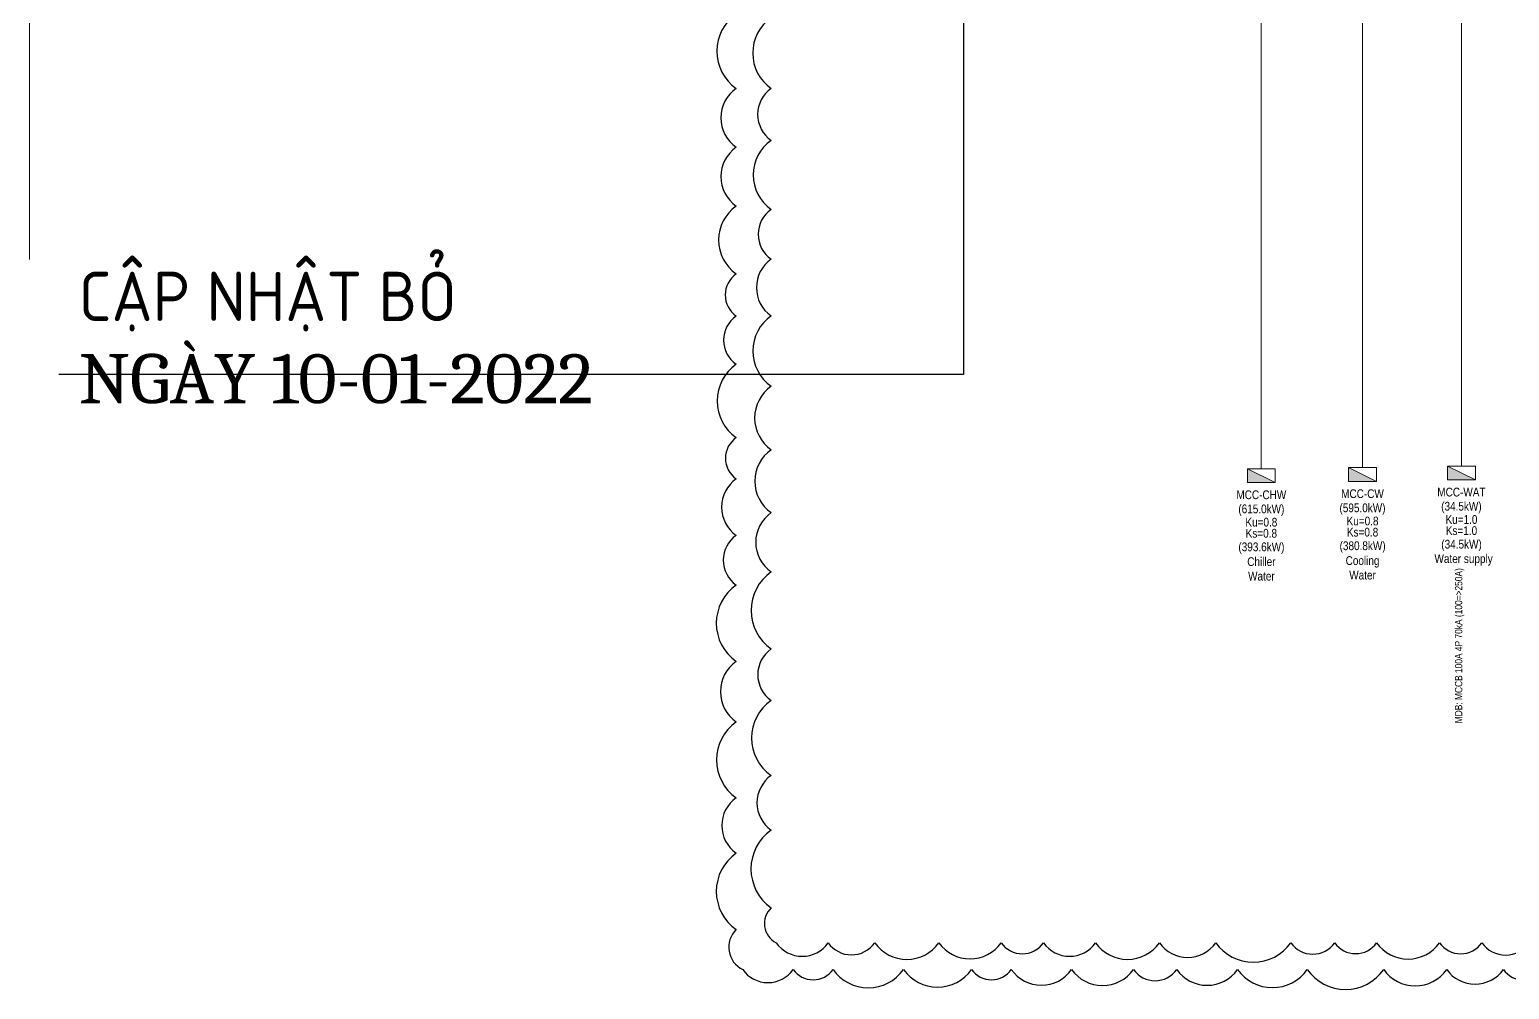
# Model space of a CAD drawing. Header units: millimetres. Extents: x -116965 to 323937, y 291661 to 566926.
# Drawn here: x -57719 to -56458, y 337070 to 337888 of the extents above; entities that cross this region are included whole.
import ezdxf
from ezdxf.enums import TextEntityAlignment as Align

# ---------------------------------------------------------------- set-up
doc = ezdxf.new("R2010")
doc.units = ezdxf.units.MM
doc.layers.get('0').update_dxf_attribs({"lineweight": 18})
doc.layers.add('HV-MV Equipment', color=4, linetype='Continuous', lineweight=9)
doc.styles.add('Hel-Con', font='')
doc.styles.add('hwTech', font='Cambria.ttf')
doc.styles.add('VNI-HELVE-CONDENSE', font='')
doc.styles.get('Hel-Con').set_extended_font_data('VNI-Helve-Condense')
doc.styles.get('VNI-HELVE-CONDENSE').set_extended_font_data('VNI-Helve-Condense')
doc.dimstyles.new('hwTech-1.4', dxfattribs={"dimscale": 17, "dimtxt": 2.5, "dimasz": 2.5, "dimexe": 1.25, "dimexo": 0.625, "dimtad": 1, "dimtxsty": 'hwTech', "dimcen": 2.5, "dimclrd": 3, "dimclre": 3, "dimclrt": 3, "dimadec": 0, "dimazin": 0, "dimtfac": 1, "dimtmove": 0, "dimatfit": 3, "dimfxl": 1, "dimarcsym": 0})

# ---------------------------------------------------------------- blocks, each defined once
blk = doc.blocks.new('TDIEN')
blk.add_hatch(color=256).paths.add_polyline_path([(400, 0), (-400, 400), (-400, 0)])
blk.add_line((-400, 400), (400, 0))
blk.add_lwpolyline([(-400, 0), (400, 0), (400, 400), (-400, 400)], close=True)

msp = doc.modelspace()

# ---------------------------------------------------------------- linework, layer by layer
at = {"color": 1, "lineweight": -3}
msp.add_lwpolyline([(-57116.635077, 337901.08968, 0.52056705), (-57116.635077, 337837.491141, 0.52056705), (-57116.635077, 337787.478425, 0.52056705), (-57116.635077, 337737.314133, 0.52056705), (-57116.635077, 337679.613805, 0.52056705), (-57116.635077, 337643.70064, 0.52056705), (-57116.635077, 337602.587121, 0.52056705), (-57116.635077, 337540.170666, 0.52056705), (-57116.635077, 337504.988928, 0.52056705), (-57116.635077, 337456.926345, 0.52056705), (-57116.635077, 337414.628708, 0.52056705), (-57116.635077, 337349.584609, 0.52056705), (-57116.635077, 337298.05614, 0.52056705), (-57116.635077, 337233.376228, 0.52056705), (-57116.635077, 337186.260736, 0.52056705), (-57116.635077, 337121.212568, 0.52056705), (-57111.119151, 337087.257888, 0.52056705), (-57068.071776, 337087.257888, 0.52056705), (-57034.152487, 337087.257888, 0.52056705), (-56974.093078, 337087.257888, 0.52056705), (-56916.078409, 337087.257888, 0.52056705), (-56882.30154, 337087.257888, 0.52056705), (-56830.94194, 337087.257888, 0.52056705), (-56778.218163, 337087.257888, 0.52056705), (-56741.411823, 337087.257888, 0.52056705), (-56689.56291, 337087.257888, 0.52056705), (-56630.172874, 337087.257888, 0.52056705), (-56565.034167, 337087.257888, 0.52056705), (-56511.386697, 337087.257888, 0.52056705), (-56463.13795, 337087.257888, 0.52056705), (-56427.928746, 337087.257888, 0.52056705)], format="xyb", dxfattribs=at)
at = {"color": 3, "lineweight": -3}
msp.add_lwpolyline([(-57086.851689, 337897.788357, 0.52056705), (-57086.851689, 337837.481748, 0.52056705), (-57086.851689, 337793.250254, 0.52056705), (-57086.851689, 337734.545867, 0.52056705), (-57086.851689, 337692.044773, 0.52056705), (-57086.851689, 337643.791958, 0.52056705), (-57086.851689, 337583.916677, 0.52056705), (-57086.851689, 337529.804308, 0.52056705), (-57086.851689, 337476.266704, 0.52056705), (-57086.851689, 337425.76264, 0.52056705), (-57086.851689, 337360.167173, 0.52056705), (-57086.851689, 337316.295798, 0.52056705), (-57086.851689, 337252.459215, 0.52056705), (-57086.851689, 337205.888987, 0.52056705), (-57086.851689, 337139.785895, 0.52056705), (-57082.509489, 337110.023661, 0.52056705), (-57038.275961, 337110.023661, 0.52056705), (-56998.626313, 337110.023661, 0.52056705), (-56943.940196, 337110.023661, 0.52056705), (-56890.966167, 337110.023661, 0.52056705), (-56854.792578, 337110.023661, 0.52056705), (-56810.499031, 337110.023661, 0.52056705), (-56756.12522, 337110.023661, 0.52056705), (-56708.113501, 337110.023661, 0.52056705), (-56644.242329, 337110.023661, 0.52056705), (-56606.822568, 337110.023661, 0.52056705), (-56571.093531, 337110.023661, 0.52056705), (-56517.518288, 337110.023661, 0.52056705), (-56481.399632, 337110.023661, 0.52056705), (-56441.016523, 337110.023661, 0.52056705)], format="xyb", dxfattribs=at)
at = {"layer": 'HV-MV Equipment', "color": 6}
msp.add_line((-57718.528237, 337691.951899), (-57718.46259, 338140.194931), dxfattribs=at)
at = {"layer": 'HV-MV Equipment', "color": 6, "lineweight": 9}
for points in [[(-56669.360537, 338089.42652), (-56669.360537, 337513.712518)], [(-56583.193432, 338090.335896), (-56583.125971, 337514.620899)], [(-56498.883122, 338091.705327), (-56498.883122, 337515.991325)]]:
    msp.add_lwpolyline(points, dxfattribs=at)

# ---------------------------------------------------------------- block references
at = {"layer": 'HV-MV Equipment', "lineweight": 9, "xscale": 0.02967911996493715, "yscale": 0.02967911996493715, "zscale": 0.02967911996493715}
for p in [(-56669.305668, 337501.84087), (-56583.08371, 337502.749251), (-56498.828253, 337504.119677)]:
    msp.add_blockref('TDIEN', p, dxfattribs=at)

# ---------------------------------------------------------------- texts
at = {"color": 2, "ltscale": 5, "insert": (-57676.653836, 337681.432242), "char_height": 42, "width": 790.9803864, "attachment_point": 1, "style": 'hwTech'}
msp.add_mtext('CẬP NHẬT BỎ\\PNGÀY 10-01-2022', dxfattribs=at)
at = {"layer": 'HV-MV Equipment', "color": 1, "lineweight": 9, "style": 'Hel-Con'}
msp.add_text('MDB: MCCB 100A 4P 70kA (100=>250A)', height=6.23261519, rotation=90, dxfattribs=at).set_placement((-56498.152586, 337362.945992), align=Align.CENTER)
at = {"layer": 'HV-MV Equipment', "color": 7, "lineweight": 9, "attachment_point": 2, "style": 'VNI-HELVE-CONDENSE'}
for s, insert, char_height, width in [('MCC-CHW', (-56669.300535, 337495.229338), 7.41978, 48.11304428), ('MCC-CW', (-56583.133447, 337496.137719), 7.41978, 48.11304428), ('MCC-WAT', (-56498.877989, 337497.508145), 7.41978, 48.11304428), ('(615.0kW)', (-56669.300535, 337483.176998), 7.41978, 48.11304428), ('(595.0kW)', (-56583.133447, 337484.085379), 7.41978, 48.11304428), ('(34.5kW)', (-56498.877989, 337485.455805), 7.41978, 48.11304428), ('Ku=0.8', (-56669.300535, 337471.892054), 7.41978, 48.11304428), ('Ku=0.8', (-56583.080692, 337472.855576), 7.41978, 48.11304428), ('Ku=1.0', (-56498.82312, 337474.170861), 7.41978, 48.11304428), ('Ks=0.8', (-56669.300535, 337462.418294), 7.41978, 48.11304428), ('Ks=0.8', (-56583.080692, 337463.381816), 7.41978, 48.11304428), ('Ks=1.0', (-56498.82312, 337464.697101), 7.41978, 48.11304428), ('(393.6kW)', (-56669.245666, 337450.856958), 7.41978, 48.11304428), ('(380.8kW)', (-56583.023725, 337451.813098), 7.41978, 48.11304428), ('(34.5kW)', (-56498.768251, 337453.135765), 7.41978, 48.11304428), ('Chiller Water', (-56669.261489, 337438.271429), 7.41977999, 37.42339167), ('Cooling Water', (-56583.094401, 337439.17981), 7.41977999, 37.42339167), ('Water supply', (-56497.016785, 337440.816439), 7.41977999, 55.11010858)]:
    msp.add_mtext(s, dxfattribs=dict(at, insert=insert, char_height=char_height, width=width))

# ---------------------------------------------------------------- leaders
at = {"lineweight": -3, "ltscale": 5}
msp.add_leader([(-56923.048707, 337960.480919), (-56923.048707, 337594.02453), (-57693.657853, 337594.02453)], dimstyle='hwTech-1.4', override={"dimgap": 0.625, "dimtad": 0, "dimfxl": 6, "dimfxlon": 1, "dimtfill": 1, "dimarcsym": 1}, dxfattribs=at)

doc.saveas('drawing.dxf')
